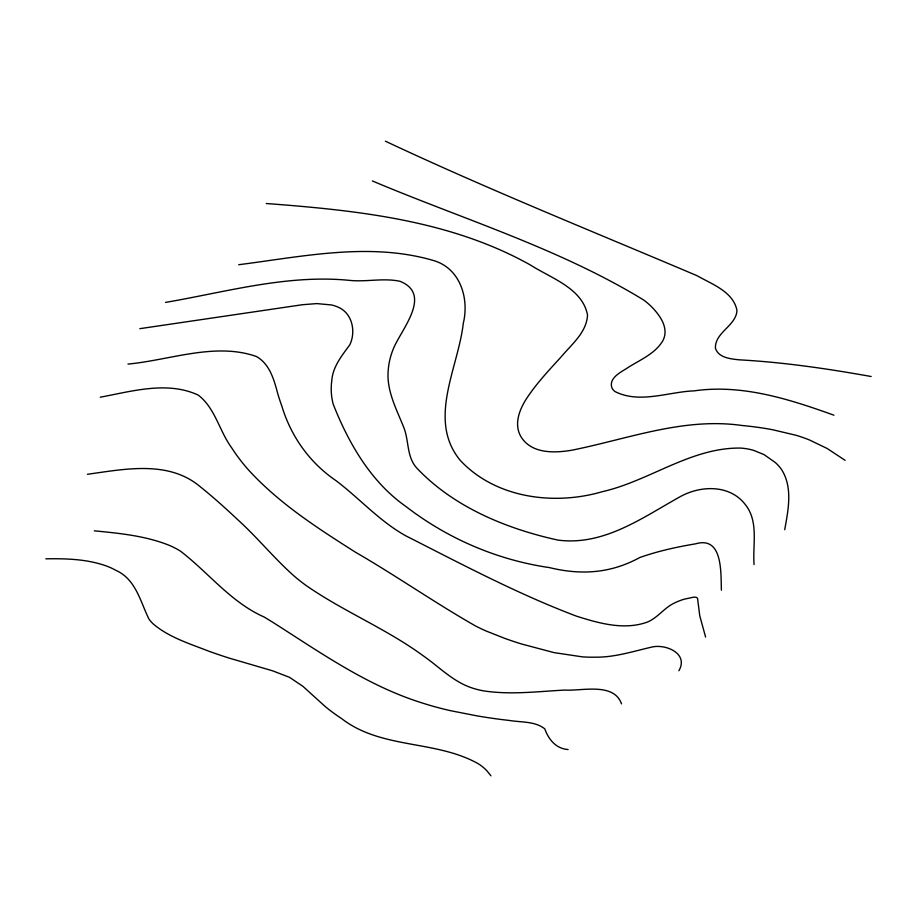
<?xml version="1.0" encoding="UTF-8"?>
<svg xmlns="http://www.w3.org/2000/svg" width="917" height="917" viewBox="0 0 917 917"><rect width="100%" height="100%" fill="white"/><g stroke="black" fill="none" stroke-linecap="round" stroke-linejoin="round"><path stroke-width="1.38" d="M784.723 529.694C788.196 510.219 792.953 487.729 781.731 469.825A71.045 41.013 0 0 0 775.232 462.455L764.01 454.591L753.533 450.327A39.076 22.558 0 0 0 740.959 448.092C691.258 447.175 649.763 480.852 602.538 491.627C554.338 505.794 495.65 498.367 460.185 460.3C426.99 419.894 458.317 367.877 463.28 323.357C469.435 298.22 460.128 267.718 432.721 260.302C369.482 241.985 302.45 256.611 238.729 264.715M678.889 670.74C688.736 653.764 666.51 644.17 652.744 646.863C633.785 651.139 615.02 657.42 595.316 657.18A83.401 48.154 0 0 1 582.284 656.847L553.937 652.595L521.372 643.94A332.676 192.066 0 0 1 505.347 638.599L486.216 631.056A186.77 107.839 0 0 1 475.614 626.013C434.669 602.698 395.949 575.612 355.143 552.011C317.122 527.883 278.573 503.055 248.083 469.47A343.795 198.485 0 0 1 231.634 447.748C219.335 431.047 215.231 408.031 198.244 395.112C167.444 380.727 131.83 391.33 100.251 397.199M165.53 302.404C226.281 291.984 287.812 274.091 350.007 280.419C366.628 282.046 383.501 277.794 399.95 281.278C432.343 294.231 402.082 328.55 393.852 347.612A196.8 113.616 0 0 0 388.315 369.31C385.988 390.367 396.717 409.372 404.099 428.296C409.028 441.386 406.701 457.079 416.811 468.083C453.617 507.067 506.493 528.822 558.075 540.124C604.337 546.028 642.932 517.245 681.033 496.223C701.264 485.345 729.634 484.646 744.971 504.132C759.024 521.165 752.525 544.423 754.061 564.528M127.944 364.083C169.599 360.243 215.323 341.972 256.451 356.518C269.667 364.015 273.988 379.512 277.633 393.21A533.144 307.803 0 0 0 281.84 406.082C290.964 436.446 309.659 462.695 335.966 480.623C359.716 498.573 379.798 521.486 406.071 535.964C461.996 564.345 517.635 593.895 576.357 616.121C598.893 623.273 624.259 630.529 647.436 622.047C657.913 617.714 664.389 607.547 674.66 602.905A52.945 30.57 0 0 1 684.151 599.202L693.733 597.139L696.232 597.276L697.539 598.274L699.763 615.777L705.597 637.051M87.39 474.295C122.993 469.378 165.014 460.666 196.387 483.683C210.899 494.997 224.585 507.353 237.996 519.939C257.734 537.821 274.481 558.728 294.472 576.335A249.802 144.221 0 0 0 306.347 585.665C343.073 611.123 384.934 628.202 421.247 654.371A403.663 233.056 0 0 1 432.434 662.647C444.779 672.39 457.01 683.062 472.221 688.002A52.831 30.502 0 0 0 483.534 690.856C510.414 695.017 537.683 691.498 564.631 690.077C582.123 691.154 613.874 682.133 621.52 703.866M139.82 328.676L302.45 304.719L316.789 303.596L331.507 304.948A26.868 15.52 0 0 1 341.812 309.144C353.114 316.629 355.429 332.974 349.87 344.7C341.881 355.739 332.619 366.72 331.748 381.14A175.605 101.386 0 0 0 333.192 404.156C348.506 443.026 370.823 481.872 405.738 506.356C447.53 538.611 497.152 560 549.455 567.6C581.412 575.429 610.997 573.285 639.848 557.502C657.925 551.094 676.735 546.99 695.613 543.827C723.284 535.7 720.705 573.641 721.415 590.227M45.85 558.82C65.955 558.487 86.599 559.061 105.764 565.755A61.542 35.534 0 0 1 115.955 570.374C135.957 579.372 140.267 601.518 148.967 619.09A60.316 34.823 0 0 0 153.277 623.984C169.232 637.533 189.842 643.734 209.007 651.276A477.975 275.96 0 0 0 228.837 658.005L272.67 670.843L289.543 677.342L302.954 686.363L324.549 705.952A213.959 123.531 0 0 0 332.516 712.257A218.017 125.87 0 0 0 341.468 718.481C381.472 749.567 436.171 739.687 478.72 764.01A67.354 38.881 0 0 1 486.732 770.601L490.95 775.816M266.262 203.505C356.484 210.348 450.396 219.988 530.725 265.185C551.106 278.275 582.41 288.202 587.533 315.001C586.662 332.447 571.681 344.276 561.273 356.736C549.65 369.494 537.717 382.102 527.997 396.431C519.985 407.996 512.981 424.193 521.395 437.42C532.135 453.904 554.602 453.101 571.75 450.224C627.927 439.002 683.623 417.155 741.968 425.488A205.889 118.866 0 0 1 772.504 429.706L796.013 435.266A122.97 70.999 0 0 1 809.493 439.977L827.203 448.516L845.096 460.323M94.313 530.828C119.302 533.258 144.794 535.746 168.361 544.973A78.323 45.22 0 0 1 180.489 551.151C208.709 572.793 230.797 602.263 264.199 617.038A770.372 444.768 0 0 1 275.765 624.179C321.523 653.408 366.915 685.091 419.08 701.963A238.798 137.871 0 0 0 450.511 710.686L476.943 715.856A336.539 194.301 0 0 0 509.393 720.453C521.143 722.47 534.943 721.049 544.778 728.843C548.538 739.32 555.851 748.696 568.104 749.544M871.15 376.509C827.57 368.714 783.68 362.272 739.434 359.842C730.86 358.925 718.447 357.928 715.398 348.162C714.951 333.329 732.958 327.105 736.523 313.648A38.021 21.951 0 0 0 736.855 309.843C732.809 291.434 711.73 284.132 697.184 275.765C593.012 231.508 487.878 189.338 385.381 141.184M833.931 415.195C789.399 399.193 742.208 383.994 694.284 390.848C668.401 391.811 639.585 404.053 615.02 391.559A19.865 11.463 0 0 1 612.052 388.2C608.063 377.781 621.623 371.889 628.5 367.247C640.593 359.59 655.162 353.653 662.785 340.837A53.048 30.628 0 0 0 664.928 334.109C665.902 324.927 660.343 316.686 654.635 310.061A106.544 61.519 0 0 0 643.7 300.019C559.232 248.392 463.108 219.301 372.348 180.936"/></g></svg>
